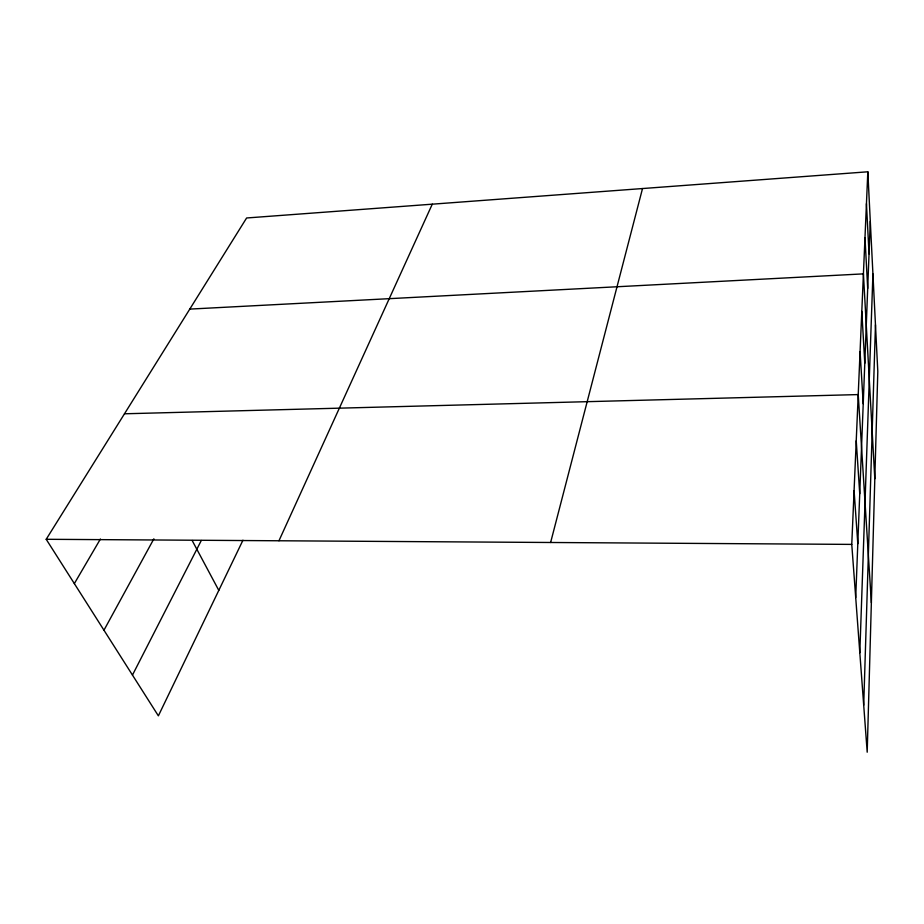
<?xml version="1.0" encoding="UTF-8"?>
<svg xmlns="http://www.w3.org/2000/svg" width="924" height="924" viewBox="0 0 924 924"><rect width="100%" height="100%" fill="white"/><g stroke="black" fill="none" stroke-linecap="round" stroke-linejoin="round"><path stroke-width="1.39" d="M863.709 705.162L875.467 324.844M859.817 652.737L872.926 273.908M855.716 597.551L870.293 221.367M867.821 171.795L877.8 371.436L867.197 752.205L851.766 544.398L867.821 171.795L246.616 217.983L46.2 539.293L158.374 715.846L242.954 540.217M550.623 542.492L642.515 188.542M278.956 540.771L432.282 204.169M132.467 675.074L201.293 540.505M103.962 630.203L153.881 538.819M74.347 583.587L100.404 539.027M189.778 309.101L863.42 273.874L874.809 478.782M124.474 413.79L858.223 394.583L871.367 602.725M46.2 539.293L851.766 544.398M192.157 540.494L218.803 590.378M854.088 490.598L857.807 543.705M856.236 440.806L859.736 493.716M860.071 351.559L863.224 403.8M861.803 311.423L864.795 363.213M864.98 237.653L867.694 288.404M866.446 203.696L869.034 253.869"/></g></svg>
